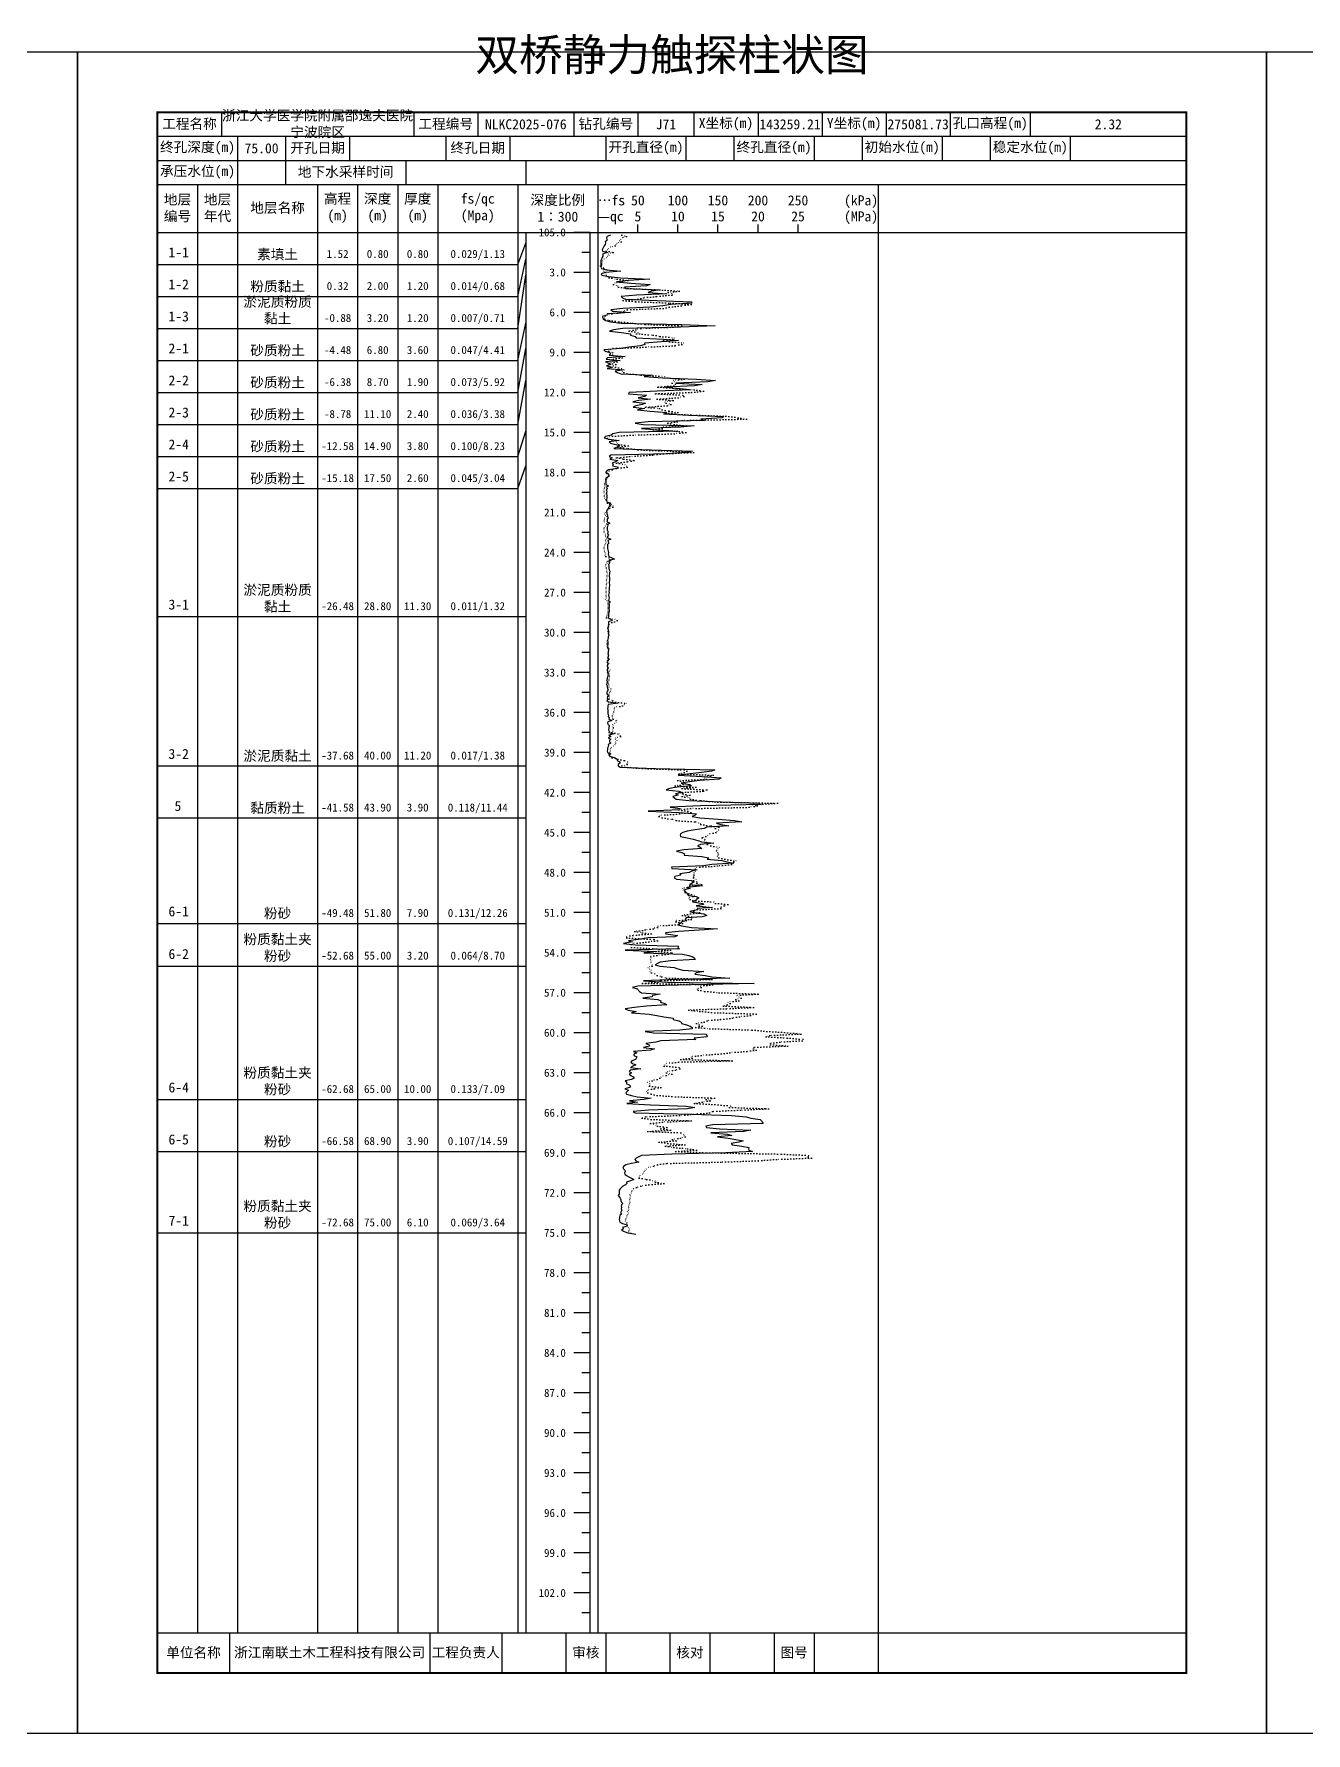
# Model space of a CAD drawing. Extents: x 297 to 65340, y 0 to 425.
# Drawn here: x 21076.2 to 21393.9, y 0 to 424.6 of the extents above; entities that cross this region are included whole.
import ezdxf
from ezdxf.enums import TextEntityAlignment as Align

# ---------------------------------------------------------------- set-up
doc = ezdxf.new("R2010")
doc.units = 0
doc.linetypes.add('DOT', pattern=[6.35, 0, -6.35])
doc.layers.add('FRAME', color=7, linetype='CONTINUOUS')
doc.layers.add('STRATUM', color=7, linetype='CONTINUOUS')
doc.styles.add('ST', font='')
doc.styles.get('ST').set_extended_font_data('SimSun')

msp = doc.modelspace()

# ---------------------------------------------------------------- linework, layer by layer
at = {"layer": 'FRAME', "color": 245, "linetype": 'Continuous'}
for points in [[(20790, 0), (21087, 0), (21087, 420), (20790, 420)], [(21087, 0), (21384, 0), (21384, 420), (21087, 420)], [(21384, 0), (21681, 0), (21681, 420), (21384, 420)]]:
    msp.add_lwpolyline(points, close=True, dxfattribs=at)
at = {"layer": 'FRAME', "linetype": 'Continuous', "const_width": 0.5}
msp.add_lwpolyline([(21107, 15), (21364, 15), (21364, 405), (21107, 405)], close=True, dxfattribs=at)
at = {"layer": 'FRAME', "color": 0, "linetype": 'Continuous'}
for points in [[(21123, 405), (21123, 399)], [(21171, 405), (21171, 399)], [(21187, 405), (21187, 399)], [(21211, 405), (21211, 399)], [(21227, 405), (21227, 399)], [(21241, 405), (21241, 399)], [(21257, 405), (21257, 399)], [(21273, 405), (21273, 399)], [(21289, 405), (21289, 399)], [(21305, 405), (21305, 399)], [(21325, 405), (21325, 399)], [(21364, 405), (21364, 399)], [(21107, 399), (21364, 399)], [(21127, 399), (21127, 393)], [(21139, 399), (21139, 393)], [(21155, 399), (21155, 393)], [(21179, 399), (21179, 393)], [(21195, 399), (21195, 393)], [(21219, 399), (21219, 393)], [(21239, 399), (21239, 393)], [(21251, 399), (21251, 393)], [(21271, 399), (21271, 393)], [(21283, 399), (21283, 393)], [(21303, 399), (21303, 393)], [(21315, 399), (21315, 393)], [(21335, 399), (21335, 393)], [(21364, 399), (21364, 393)], [(21107, 393), (21364, 393)], [(21127, 393), (21127, 387)], [(21139, 393), (21139, 387)], [(21169, 393), (21169, 387)], [(21199, 393), (21199, 387)], [(21107, 387), (21364, 387)], [(21117, 387), (21117, 25)], [(21127, 387), (21127, 25)], [(21147, 387), (21147, 25)], [(21157, 387), (21157, 25)], [(21167, 387), (21167, 25)], [(21177, 387), (21177, 25)], [(21197, 387), (21197, 25)], [(21217, 387), (21217, 25)], [(21287, 387), (21287, 25)], [(21107, 375), (21364, 375)], [(21199, 375), (21199, 25)], [(21215, 375), (21215, 25)], [(21227, 375), (21227, 377)], [(21237, 375), (21237, 377)], [(21247, 375), (21247, 377)], [(21257, 375), (21257, 377)], [(21267, 375), (21267, 377)], [(21107, 25), (21364, 25)], [(21125, 25), (21125, 15)], [(21175, 25), (21175, 15)], [(21193, 25), (21193, 15)], [(21209, 25), (21209, 15)], [(21219, 25), (21219, 15)], [(21235, 25), (21235, 15)], [(21245, 25), (21245, 15)], [(21261, 25), (21261, 15)], [(21271, 25), (21271, 15)], [(21287, 25), (21287, 15)]]:
    msp.add_lwpolyline(points, dxfattribs=at)
at = {"layer": 'STRATUM', "linetype": 'Continuous'}
for points in [[(21215, 375), (21211, 375)], [(21220.12, 374.33), (21219.32, 374), (21219.12, 373.67), (21219.24, 373.33), (21219.26, 373), (21218.86, 372.67), (21218.92, 372.33), (21218.84, 372), (21218.6, 371.67), (21218.44, 371.33), (21218.2, 371), (21218.1, 370.67), (21218.18, 370.33), (21219.44, 370), (21218.28, 369.67), (21218.2, 369.33), (21218.24, 369), (21218.02, 368.67), (21217.9, 368.33), (21217.7, 368), (21217.78, 367.67), (21217.74, 367.33), (21217.74, 367), (21217.88, 366.67), (21217.72, 366.33), (21217.9, 366), (21219.1, 365.67), (21222.74, 365.33), (21218.94, 365), (21217.82, 364.67), (21218.02, 364.33), (21219.66, 364), (21222.66, 363.67), (21229.98, 363.33), (21224.54, 363), (21221.68, 362.67), (21225.26, 362.33), (21230.1, 362), (21229.16, 361.67), (21223.64, 361.33), (21224.06, 361), (21232.68, 360.67), (21230.36, 360.33), (21229.6, 360), (21234.22, 359.67), (21226.64, 359.33), (21222.84, 359), (21223.18, 358.67), (21223.9, 358.33), (21231.82, 358), (21240.38, 357.67), (21240.5, 357.33), (21235.24, 357), (21233.2, 356.67), (21229.98, 356.33), (21223.2, 356), (21220.26, 355.67), (21220.7, 355.33), (21225.16, 355), (21219.3, 354.67), (21219.26, 354.33), (21218.06, 354), (21218.22, 353.67), (21218.34, 353.33), (21218.94, 353), (21220.26, 352.67), (21222.86, 352.33), (21237.94, 352), (21246.3, 351.67), (21237.62, 351.33), (21223.24, 351), (21220.92, 350.67), (21219.94, 350.33), (21222.94, 350), (21225.18, 349.67), (21225.14, 349.33), (21226.28, 349), (21226.58, 348.67), (21233.4, 348.33), (21237.1, 348), (21232.9, 347.67), (21228.62, 347.33), (21228.7, 347), (21227.62, 346.67), (21224.7, 346.33), (21222.74, 346), (21218.48, 345.67), (21218.8, 345.33), (21220.02, 345), (21220.14, 344.67), (21219.84, 344.33), (21223.84, 344), (21219.4, 343.67), (21219.08, 343.33), (21222.58, 343), (21218.94, 342.67), (21219.74, 342.33), (21220.16, 342), (21219.12, 341.67), (21220.7, 341.33), (21219.36, 341), (21223.6, 340.67), (21221.3, 340.33), (21221.82, 340), (21222.74, 339.67), (21230.66, 339.33), (21228.6, 339), (21233.2, 338.67), (21241.66, 338.33), (21246.38, 338), (21244.5, 337.67), (21236.48, 337.33), (21243.02, 337), (21241.16, 336.67), (21233.88, 336.33), (21237.56, 336), (21240.12, 335.67), (21231.8, 335.33), (21224.84, 335), (21224.62, 334.67), (21229.16, 334.33), (21228.7, 334), (21227.1, 333.67), (21230.16, 333.33), (21227.26, 333), (21225.74, 332.67), (21228.92, 332.33), (21228.06, 332), (21226.48, 331.67), (21225.84, 331.33), (21228.74, 331), (21226.9, 330.67), (21230.08, 330.33), (21234.2, 330), (21233.78, 329.67), (21239.74, 329.33), (21248.44, 329), (21248.04, 328.67), (21242.72, 328.33), (21243.64, 328), (21229.54, 327.67), (21226.32, 327.33), (21228.34, 327), (21241.08, 326.67), (21237.68, 326.33), (21227.94, 326), (21231.86, 325.67), (21236.94, 325.33), (21222.36, 325), (21220.7, 324.67), (21220.3, 324.33), (21218.88, 324), (21218.56, 323.67), (21219.7, 323.33), (21222.32, 323), (21219.86, 322.67), (21220.14, 322.33), (21221.52, 322), (21222.44, 321.67), (21221.86, 321.33), (21220.98, 321), (21230.3, 320.67), (21240.62, 320.33), (21239.14, 320), (21234.48, 319.67), (21220.24, 319.33), (21219.8, 319), (21220.6, 318.67), (21220.02, 318.33), (21221.98, 318), (21221.44, 317.67), (21220.6, 317.33), (21220.82, 317), (21220.62, 316.67), (21222.12, 316.33), (21221.78, 316), (21219.64, 315.67), (21219.12, 315.33), (21218.94, 315), (21219.64, 314.67), (21219.74, 314.33), (21219.72, 314), (21219.04, 313.67), (21218.92, 313.33), (21219.02, 313), (21219, 312.67), (21219, 312.33), (21219, 312), (21219.68, 311.67), (21219.14, 311.33), (21219.32, 311), (21219.1, 310.67), (21219.22, 310.33), (21219.18, 310), (21219.18, 309.67), (21219.26, 309.33), (21219.2, 309), (21219.22, 308.67), (21219.16, 308.33), (21219.18, 308), (21219.2, 307.67), (21220.2, 307.33), (21219.82, 307), (21220.2, 306.67), (21219.64, 306.33), (21219.56, 306), (21219.36, 305.67), (21219.18, 305.33), (21219.22, 305), (21219.28, 304.67), (21219.44, 304.33), (21219.38, 304), (21219.56, 303.67), (21219.3, 303.33), (21219.3, 303), (21219.34, 302.67), (21220.02, 302.33), (21219.4, 302), (21219.48, 301.67), (21219.36, 301.33), (21219.3, 301), (21219.34, 300.67), (21219.46, 300.33), (21219.46, 300), (21219.4, 299.67), (21219.66, 299.33), (21219.42, 299), (21219.44, 298.67), (21220.28, 298.33), (21219.46, 298), (21219.54, 297.67), (21219.78, 297.33), (21219.38, 297), (21219.4, 296.67), (21219.38, 296.33), (21219.44, 296), (21219.5, 295.67), (21219.6, 295.33), (21219.64, 295), (21219.56, 294.67), (21219.68, 294.33), (21219.76, 294), (21220.5, 293.67), (21221.12, 293.33), (21219.72, 293), (21219.76, 292.67), (21220.02, 292.33), (21219.64, 292), (21219.74, 291.67), (21219.72, 291.33), (21219.78, 291), (21219.82, 290.67), (21219.96, 290.33), (21219.92, 290), (21219.94, 289.67), (21219.86, 289.33), (21219.84, 289), (21219.88, 288.67), (21219.88, 288.33), (21219.92, 288), (21219.86, 287.67), (21219.8, 287.33), (21219.92, 287), (21219.88, 286.67), (21219.86, 286.33), (21219.82, 286), (21219.82, 285.67), (21219.76, 285.33), (21219.84, 285), (21219.76, 284.67), (21219.68, 284.33), (21219.76, 284), (21219.82, 283.67), (21219.76, 283.33), (21219.62, 283), (21220.16, 282.67), (21219.76, 282.33), (21219.86, 282), (21219.82, 281.67), (21219.82, 281.33), (21219.76, 281), (21219.82, 280.67), (21219.82, 280.33), (21219.76, 280), (21219.66, 279.67), (21219.68, 279.33), (21219.64, 279), (21219.56, 278.67), (21220.2, 278.33), (21220.58, 278), (21219.66, 277.67), (21219.64, 277.33), (21219.76, 277), (21219.66, 276.67), (21219.56, 276.33), (21219.5, 276), (21219.56, 275.67), (21219.66, 275.33), (21219.62, 275), (21219.54, 274.67), (21219.76, 274.33), (21219.56, 274), (21219.54, 273.67), (21219.5, 273.33), (21219.44, 273), (21219.46, 272.67), (21219.5, 272.33), (21219.46, 272), (21219.38, 271.67), (21219.48, 271.33), (21219.5, 271), (21219.64, 270.67), (21219.56, 270.33), (21219.56, 270), (21219.5, 269.67), (21219.64, 269.33), (21219.54, 269), (21219.38, 268.67), (21219.92, 268.33), (21219.4, 268), (21219.24, 267.67), (21219.46, 267.33), (21219.38, 267), (21219.34, 266.67), (21219.44, 266.33), (21219.5, 266), (21219.22, 265.67), (21219.48, 265.33), (21219.3, 265), (21219.56, 264.67), (21219.5, 264.33), (21219.52, 264), (21219.34, 263.67), (21219.3, 263.33), (21219.18, 263), (21219.38, 262.67), (21219.24, 262.33), (21219.18, 262), (21219.3, 261.67), (21219.3, 261.33), (21219.44, 261), (21219.54, 260.67), (21219.32, 260.33), (21219.26, 260), (21219.26, 259.67), (21219.66, 259.33), (21219.42, 259), (21219.36, 258.67), (21219.46, 258.33), (21219.2, 258), (21219.62, 257.67), (21222, 257.33), (21219.56, 257), (21219.5, 256.67), (21219.5, 256.33), (21219.44, 256), (21219.48, 255.67), (21219.5, 255.33), (21219.5, 255), (21219.46, 254.67), (21219.66, 254.33), (21219.6, 254), (21219.82, 253.67), (21219.74, 253.33), (21220.52, 253), (21219.48, 252.67), (21219.44, 252.33), (21219.54, 252), (21219.94, 251.67), (21219.72, 251.33), (21219.74, 251), (21219.62, 250.67), (21219.82, 250.33), (21219.72, 250), (21221.02, 249.67), (21219.76, 249.33), (21220.2, 249), (21219.6, 248.67), (21220.26, 248.33), (21219.92, 248), (21219.94, 247.67), (21220.2, 247.33), (21219.6, 247), (21219.62, 246.67), (21219.46, 246.33), (21219.42, 246), (21219.44, 245.67), (21219.32, 245.33), (21219.44, 245), (21220.2, 244.67), (21219.74, 244.33), (21220.2, 244), (21221.34, 243.67), (21221.86, 243.33), (21221.86, 243), (21222.46, 242.67), (21222.5, 242.33), (21222.04, 242), (21222.04, 241.67), (21222.6, 241.33), (21231.4, 241), (21246.2, 240.67), (21245.48, 240.33), (21242.92, 240), (21240.06, 239.67), (21237.08, 239.33), (21243.02, 239), (21247.78, 238.67), (21247.28, 238.33), (21242.36, 238), (21239.86, 237.67), (21237.84, 237.33), (21240, 237), (21240.4, 236.67), (21236.84, 236.33), (21234.86, 236), (21234.06, 235.67), (21237.22, 235.33), (21238.12, 235), (21236.4, 234.67), (21237.02, 234.33), (21235.72, 234), (21236.14, 233.67), (21236.54, 233.33), (21239.72, 233), (21247.84, 232.67), (21257.22, 232.33), (21257.82, 232), (21242.64, 231.67), (21235.06, 231.33), (21237.56, 231), (21237.42, 230.67), (21229.58, 230.33), (21237.3, 230), (21241.62, 229.67), (21241.32, 229.33), (21240.56, 229), (21242.5, 228.67), (21247.06, 228.33), (21251.12, 228), (21252.94, 227.67), (21246.62, 227.33), (21247.72, 227), (21249.74, 226.67), (21244.18, 226.33), (21243.58, 226), (21241.34, 225.67), (21239.34, 225.33), (21238.22, 225), (21237.64, 224.67), (21237.58, 224.33), (21237.64, 224), (21239.32, 223.67), (21240.84, 223.33), (21241.98, 223), (21242.88, 222.67), (21245.98, 222.33), (21242.66, 222), (21241.9, 221.67), (21242.52, 221.33), (21242.96, 221), (21238.46, 220.67), (21236.66, 220.33), (21237.96, 220), (21238.68, 219.67), (21238.54, 219.33), (21243, 219), (21244.72, 218.67), (21244.28, 218.33), (21247.98, 218), (21249.24, 217.67), (21250.92, 217.33), (21245.5, 217), (21243.36, 216.67), (21235.42, 216.33), (21235.5, 216), (21241.78, 215.67), (21240.5, 215.33), (21239.78, 215), (21237.44, 214.67), (21237.7, 214.33), (21236.26, 214), (21236.06, 213.67), (21236.66, 213.33), (21240.32, 213), (21241.08, 212.67), (21240.4, 212.33), (21239.86, 212), (21243.12, 211.67), (21239.32, 211.33), (21240.02, 211), (21238.64, 210.67), (21238.7, 210.33), (21239.1, 210), (21239.28, 209.67), (21239.62, 209.33), (21241.56, 209), (21242.18, 208.67), (21241.66, 208.33), (21241.38, 208), (21240.62, 207.67), (21243.3, 207.33), (21243.4, 207), (21241.56, 206.67), (21245.62, 206.33), (21241.84, 206), (21241.94, 205.67), (21239.94, 205.33), (21240.8, 205), (21243.5, 204.67), (21244.18, 204.33), (21243.04, 204), (21239.04, 203.67), (21238.82, 203.33), (21239.22, 203), (21237.96, 202.67), (21237.56, 202.33), (21237.08, 202), (21237.88, 201.67), (21240.38, 201.33), (21246.9, 201), (21243.64, 200.67), (21237.16, 200.33), (21233.9, 200), (21233.96, 199.67), (21236.9, 199.33), (21236.24, 199), (21229.54, 198.67), (21227.14, 198.33), (21224.64, 198), (21225.54, 197.67), (21223.42, 197.33), (21226.36, 197), (21237.16, 196.67), (21236.94, 196.33), (21237.36, 196), (21223.82, 195.67), (21231.78, 195.33), (21228.52, 195), (21238.1, 194.67), (21239.68, 194.33), (21240.7, 194), (21241.16, 193.67), (21241.3, 193.33), (21235.22, 193), (21232.58, 192.67), (21231.92, 192.33), (21231.34, 192), (21232.44, 191.67), (21236.02, 191.33), (21236.94, 191), (21238.22, 190.67), (21243.5, 190.33), (21241.54, 190), (21241.26, 189.67), (21243.76, 189.33), (21245.5, 189), (21250, 188.67), (21236.48, 188.33), (21228.36, 188), (21234.42, 187.67), (21256.02, 187.33), (21240.42, 187), (21226.98, 186.67), (21225.62, 186.33), (21226.92, 186), (21227.1, 185.67), (21227.38, 185.33), (21227.94, 185), (21232.56, 184.67), (21230.62, 184.33), (21230.54, 184), (21228.22, 183.67), (21231.96, 183.33), (21232.76, 183), (21232.66, 182.67), (21233.74, 182.33), (21234.2, 182), (21229.14, 181.67), (21226.1, 181.33), (21223.78, 181), (21224.56, 180.67), (21226.6, 180.33), (21225.36, 180), (21229.82, 179.67), (21231.72, 179.33), (21233.46, 179), (21235.82, 178.67), (21235.78, 178.33), (21237.24, 178), (21237.8, 177.67), (21237.86, 177.33), (21239.14, 177), (21240.06, 176.67), (21240.54, 176.33), (21240.58, 176), (21237.48, 175.67), (21228.8, 175.33), (21230.9, 175), (21243.98, 174.67), (21244.2, 174.33), (21244.34, 174), (21241.04, 173.67), (21241.48, 173.33), (21232.74, 173), (21231.44, 172.67), (21228.94, 172.33), (21229.8, 172), (21229.88, 171.67), (21228.42, 171.33), (21231.12, 171), (21230.12, 170.67), (21225.9, 170.33), (21226.76, 170), (21226.02, 169.67), (21225.96, 169.33), (21226.74, 169), (21226.54, 168.67), (21226.4, 168.33), (21225.5, 168), (21225.2, 167.67), (21225.66, 167.33), (21226.48, 167), (21225.72, 166.67), (21225.18, 166.33), (21227.74, 166), (21225.04, 165.67), (21224.84, 165.33), (21225.38, 165), (21224.8, 164.67), (21225.2, 164.33), (21225.82, 164), (21226.08, 163.67), (21225.38, 163.33), (21223.78, 163), (21224.26, 162.67), (21224.04, 162.33), (21224.8, 162), (21225.16, 161.67), (21224.86, 161.33), (21223.72, 161), (21224.68, 160.67), (21224.32, 160.33), (21223.96, 160), (21224.16, 159.67), (21225.4, 159.33), (21226.78, 159), (21230.34, 158.67), (21228.46, 158.33), (21224.94, 158), (21226.94, 157.67), (21224.24, 157.33), (21230.16, 157), (21239.1, 156.67), (21241.26, 156.33), (21239.38, 156), (21229.66, 155.67), (21225.84, 155.33), (21226.28, 155), (21240.44, 154.67), (21250.4, 154.33), (21254.08, 154), (21255.18, 153.67), (21257.5, 153.33), (21257.86, 153), (21258, 152.67), (21258.32, 152.33), (21245.64, 152), (21244, 151.67), (21244.16, 151.33), (21247.42, 151), (21255.24, 150.67), (21253.48, 150.33), (21245.22, 150), (21249.28, 149.67), (21250.48, 149.33), (21246.92, 149), (21249.58, 148.67), (21251.44, 148.33), (21253.3, 148), (21252.22, 147.67), (21250.26, 147.33), (21250.58, 147), (21252.96, 146.67), (21254.72, 146.33), (21254.6, 146), (21254.68, 145.67), (21255.6, 145.33), (21249, 145), (21235.44, 144.67), (21227.88, 144.33), (21227.2, 144), (21226.6, 143.67), (21226.24, 143.33), (21226.52, 143), (21227.2, 142.67), (21225.38, 142.33), (21223.98, 142), (21223.46, 141.67), (21223.24, 141.33), (21223.38, 141), (21223.72, 140.67), (21223.78, 140.33), (21223.64, 140), (21223.72, 139.67), (21224.18, 139.33), (21224.74, 139), (21225.42, 138.67), (21226.02, 138.33), (21225.12, 138), (21224.14, 137.67), (21224.2, 137.33), (21223.92, 137), (21223.26, 136.67), (21222.88, 136.33), (21222.54, 136), (21222.3, 135.67), (21222.34, 135.33), (21222.32, 135), (21222.32, 134.67), (21222.08, 134.33), (21222.34, 134), (21222.54, 133.67), (21222.72, 133.33), (21222.72, 133), (21222.94, 132.67), (21223.24, 132.33), (21222.88, 132), (21222.78, 131.67), (21222.88, 131.33), (21222.86, 131), (21223, 130.67), (21222.86, 130.33), (21222.68, 130), (21222.88, 129.67), (21222.48, 129.33), (21222.44, 129), (21222.4, 128.67), (21222.32, 128.33), (21222.38, 128), (21222.46, 127.67), (21223.12, 127.33), (21224.28, 127), (21224.36, 126.67), (21223.12, 126.33), (21223.42, 126), (21222.92, 125.67), (21223.6, 125.33), (21224.46, 125), (21226.5, 124.67)], [(21197, 367), (21199, 372.33)], [(21215, 370), (21213, 370)], [(21107, 367), (21117, 367)], [(21117, 367), (21127, 367)], [(21127, 367), (21147, 367)], [(21147, 367), (21157, 367)], [(21157, 367), (21167, 367)], [(21167, 367), (21177, 367)], [(21177, 367), (21197, 367)], [(21197, 359), (21199, 368.33)], [(21197, 351), (21199, 364.33)], [(21215, 365), (21211, 365)], [(21107, 359), (21117, 359)], [(21117, 359), (21127, 359)], [(21127, 359), (21147, 359)], [(21147, 359), (21157, 359)], [(21157, 359), (21167, 359)], [(21167, 359), (21177, 359)], [(21177, 359), (21197, 359)], [(21215, 360), (21213, 360)], [(21215, 355), (21211, 355)], [(21107, 351), (21117, 351)], [(21117, 351), (21127, 351)], [(21127, 351), (21147, 351)], [(21147, 351), (21157, 351)], [(21157, 351), (21167, 351)], [(21167, 351), (21177, 351)], [(21177, 351), (21197, 351)], [(21197, 343), (21199, 352.33)], [(21215, 350), (21213, 350)], [(21197, 335), (21199, 346)], [(21215, 345), (21211, 345)], [(21107, 343), (21117, 343)], [(21117, 343), (21127, 343)], [(21127, 343), (21147, 343)], [(21147, 343), (21157, 343)], [(21157, 343), (21167, 343)], [(21167, 343), (21177, 343)], [(21177, 343), (21197, 343)], [(21215, 340), (21213, 340)], [(21197, 327), (21199, 338)], [(21107, 335), (21117, 335)], [(21117, 335), (21127, 335)], [(21127, 335), (21147, 335)], [(21147, 335), (21157, 335)], [(21157, 335), (21167, 335)], [(21167, 335), (21177, 335)], [(21177, 335), (21197, 335)], [(21215, 335), (21211, 335)], [(21107, 327), (21117, 327)], [(21117, 327), (21127, 327)], [(21127, 327), (21147, 327)], [(21147, 327), (21157, 327)], [(21157, 327), (21167, 327)], [(21167, 327), (21177, 327)], [(21177, 327), (21197, 327)], [(21215, 330), (21213, 330)], [(21197, 319), (21199, 325.33)], [(21215, 325), (21211, 325)], [(21107, 319), (21117, 319)], [(21117, 319), (21127, 319)], [(21127, 319), (21147, 319)], [(21147, 319), (21157, 319)], [(21157, 319), (21167, 319)], [(21167, 319), (21177, 319)], [(21177, 319), (21197, 319)], [(21215, 320), (21213, 320)], [(21197, 311), (21199, 316.67)], [(21215, 315), (21211, 315)], [(21107, 311), (21117, 311)], [(21117, 311), (21127, 311)], [(21127, 311), (21147, 311)], [(21147, 311), (21157, 311)], [(21157, 311), (21167, 311)], [(21167, 311), (21177, 311)], [(21177, 311), (21197, 311)], [(21215, 310), (21213, 310)], [(21215, 305), (21211, 305)], [(21215, 300), (21213, 300)], [(21215, 295), (21211, 295)], [(21215, 290), (21213, 290)], [(21215, 285), (21211, 285)], [(21107, 279), (21117, 279)], [(21117, 279), (21127, 279)], [(21127, 279), (21147, 279)], [(21147, 279), (21157, 279)], [(21157, 279), (21167, 279)], [(21167, 279), (21177, 279)], [(21177, 279), (21197, 279)], [(21197, 279), (21199, 279)], [(21215, 280), (21213, 280)], [(21215, 275), (21211, 275)], [(21215, 270), (21213, 270)], [(21215, 265), (21211, 265)], [(21215, 260), (21213, 260)], [(21215, 255), (21211, 255)], [(21215, 250), (21213, 250)], [(21215, 245), (21211, 245)], [(21107, 241.67), (21117, 241.67)], [(21117, 241.67), (21127, 241.67)], [(21127, 241.67), (21147, 241.67)], [(21147, 241.67), (21157, 241.67)], [(21157, 241.67), (21167, 241.67)], [(21167, 241.67), (21177, 241.67)], [(21177, 241.67), (21197, 241.67)], [(21197, 241.67), (21199, 241.67)], [(21215, 240), (21213, 240)], [(21215, 235), (21211, 235)], [(21215, 230), (21213, 230)], [(21107, 228.67), (21117, 228.67)], [(21117, 228.67), (21127, 228.67)], [(21127, 228.67), (21147, 228.67)], [(21147, 228.67), (21157, 228.67)], [(21157, 228.67), (21167, 228.67)], [(21167, 228.67), (21177, 228.67)], [(21177, 228.67), (21197, 228.67)], [(21197, 228.67), (21199, 228.67)], [(21215, 225), (21211, 225)], [(21215, 220), (21213, 220)], [(21215, 215), (21211, 215)], [(21215, 210), (21213, 210)], [(21215, 205), (21211, 205)], [(21107, 202.33), (21117, 202.33)], [(21117, 202.33), (21127, 202.33)], [(21127, 202.33), (21147, 202.33)], [(21147, 202.33), (21157, 202.33)], [(21157, 202.33), (21167, 202.33)], [(21167, 202.33), (21177, 202.33)], [(21177, 202.33), (21197, 202.33)], [(21197, 202.33), (21199, 202.33)], [(21215, 200), (21213, 200)], [(21107, 191.67), (21117, 191.67)], [(21117, 191.67), (21127, 191.67)], [(21127, 191.67), (21147, 191.67)], [(21147, 191.67), (21157, 191.67)], [(21157, 191.67), (21167, 191.67)], [(21167, 191.67), (21177, 191.67)], [(21177, 191.67), (21197, 191.67)], [(21197, 191.67), (21199, 191.67)], [(21215, 195), (21211, 195)], [(21215, 190), (21213, 190)], [(21215, 185), (21211, 185)], [(21215, 180), (21213, 180)], [(21215, 175), (21211, 175)], [(21215, 170), (21213, 170)], [(21215, 165), (21211, 165)], [(21107, 158.33), (21117, 158.33)], [(21117, 158.33), (21127, 158.33)], [(21127, 158.33), (21147, 158.33)], [(21147, 158.33), (21157, 158.33)], [(21157, 158.33), (21167, 158.33)], [(21167, 158.33), (21177, 158.33)], [(21177, 158.33), (21197, 158.33)], [(21197, 158.33), (21199, 158.33)], [(21215, 160), (21213, 160)], [(21215, 155), (21211, 155)], [(21215, 150), (21213, 150)], [(21107, 145.33), (21117, 145.33)], [(21117, 145.33), (21127, 145.33)], [(21127, 145.33), (21147, 145.33)], [(21147, 145.33), (21157, 145.33)], [(21157, 145.33), (21167, 145.33)], [(21167, 145.33), (21177, 145.33)], [(21177, 145.33), (21197, 145.33)], [(21197, 145.33), (21199, 145.33)], [(21215, 145), (21211, 145)], [(21215, 140), (21213, 140)], [(21215, 135), (21211, 135)], [(21215, 130), (21213, 130)], [(21107, 125), (21117, 125)], [(21117, 125), (21127, 125)], [(21127, 125), (21147, 125)], [(21147, 125), (21157, 125)], [(21157, 125), (21167, 125)], [(21167, 125), (21177, 125)], [(21177, 125), (21197, 125)], [(21197, 125), (21199, 125)], [(21215, 125), (21211, 125)], [(21215, 120), (21213, 120)], [(21215, 115), (21211, 115)], [(21215, 110), (21213, 110)], [(21215, 105), (21211, 105)], [(21215, 100), (21213, 100)], [(21215, 95), (21211, 95)], [(21215, 90), (21213, 90)], [(21215, 85), (21211, 85)], [(21215, 80), (21213, 80)], [(21215, 75), (21211, 75)], [(21215, 70), (21213, 70)], [(21215, 65), (21211, 65)], [(21215, 60), (21213, 60)], [(21215, 55), (21211, 55)], [(21215, 50), (21213, 50)], [(21215, 45), (21211, 45)], [(21215, 40), (21213, 40)], [(21215, 35), (21211, 35)], [(21215, 30), (21213, 30)]]:
    msp.add_lwpolyline(points, dxfattribs=at)
at = {"layer": 'STRATUM', "linetype": 'DOT', "ltscale": 0.1}
msp.add_lwpolyline([(21222.98, 374.33), (21224.18, 374), (21223.2, 373.67), (21222.68, 373.33), (21222.4, 373), (21222.82, 372.67), (21221.82, 372.33), (21221.58, 372), (21221.34, 371.67), (21220.26, 371.33), (21219.64, 371), (21219.38, 370.67), (21219.06, 370.33), (21220.86, 370), (21219.6, 369.67), (21219.84, 369.33), (21219.48, 369), (21219.14, 368.67), (21218.6, 368.33), (21218.12, 368), (21218, 367.67), (21217.88, 367.33), (21218.1, 367), (21217.68, 366.67), (21218.36, 366.33), (21218.48, 366), (21219.24, 365.67), (21218.5, 365.33), (21218.46, 365), (21218.98, 364.67), (21219.08, 364.33), (21219.24, 364), (21219.8, 363.67), (21221.84, 363.33), (21224.5, 363), (21223.18, 362.67), (21221.32, 362.33), (21220.88, 362), (21221.92, 361.67), (21222.14, 361.33), (21224.48, 361), (21231.64, 360.67), (21237.32, 360.33), (21234.58, 360), (21235.64, 359.67), (21235.48, 359.33), (21231.6, 359), (21228.42, 358.67), (21226.98, 358.33), (21223.34, 358), (21226.52, 357.67), (21235.1, 357.33), (21240.28, 357), (21237.8, 356.67), (21234.78, 356.33), (21233.32, 356), (21224.36, 355.67), (21223.46, 355.33), (21223.26, 355), (21220.5, 354.67), (21219.38, 354.33), (21218.86, 354), (21218.6, 353.67), (21218.74, 353.33), (21219.88, 353), (21222.2, 352.67), (21225.62, 352.33), (21228.88, 352), (21237.86, 351.67), (21235.76, 351.33), (21227.7, 351), (21226.52, 350.67), (21224.78, 350.33), (21227.04, 350), (21226.64, 349.67), (21230.8, 349.33), (21232.52, 349), (21236.1, 348.67), (21235.74, 348.33), (21233.4, 348), (21234.92, 347.67), (21238.48, 347.33), (21237.94, 347), (21236.26, 346.67), (21229, 346.33), (21220.76, 346), (21220.28, 345.67), (21219.78, 345.33), (21220.7, 345), (21220.72, 344.67), (21220.62, 344.33), (21221.74, 344), (21223.06, 343.67), (21220.86, 343.33), (21220.82, 343), (21221.8, 342.67), (21219.9, 342.33), (21221.52, 342), (21220.8, 341.67), (21221.4, 341.33), (21222.94, 341), (21223, 340.67), (21223.08, 340.33), (21223.46, 340), (21224.36, 339.67), (21227.84, 339.33), (21233.62, 339), (21233.66, 338.67), (21238.58, 338.33), (21235.8, 338), (21236.12, 337.67), (21235.52, 337.33), (21236.48, 337), (21235.94, 336.67), (21232.02, 336.33), (21236.78, 336), (21241.02, 335.67), (21243.38, 335.33), (21240.42, 335), (21231.42, 334.67), (21238.28, 334.33), (21238.48, 334), (21237.06, 333.67), (21231.78, 333.33), (21235.82, 333), (21233.76, 332.67), (21234.06, 332.33), (21235.24, 332), (21234.3, 331.67), (21228.88, 331.33), (21232.42, 331), (21233.1, 330.67), (21234.84, 330.33), (21236.96, 330), (21233.6, 329.67), (21241.66, 329.33), (21249.74, 329), (21252.02, 328.67), (21254.14, 328.33), (21238.06, 328), (21236.84, 327.67), (21234.46, 327.33), (21236.02, 327), (21239.32, 326.67), (21233.1, 326.33), (21233.04, 326), (21230.88, 325.67), (21236.6, 325.33), (21238.94, 325), (21236.02, 324.67), (21225.8, 324.33), (21219.88, 324), (21219.38, 323.67), (21219.74, 323.33), (21221.26, 323), (21221.68, 322.67), (21221.84, 322.33), (21222.2, 322), (21224.56, 321.67), (21221.96, 321.33), (21224.58, 321), (21227.06, 320.67), (21234.38, 320.33), (21240.86, 320), (21233.3, 319.67), (21230.68, 319.33), (21224.94, 319), (21221.66, 318.67), (21223.52, 318.33), (21226, 318), (21224.3, 317.67), (21221.66, 317.33), (21223.72, 317), (21224.18, 316.67), (21224.32, 316.33), (21221.56, 316), (21220.56, 315.67), (21219.84, 315.33), (21219.26, 315), (21219.2, 314.67), (21219.64, 314.33), (21219.54, 314), (21219.36, 313.67), (21219.2, 313.33), (21218.98, 313), (21218.86, 312.67), (21218.62, 312.33), (21218.6, 312), (21218.76, 311.67), (21218.74, 311.33), (21218.58, 311), (21218.52, 310.67), (21218.46, 310.33), (21218.52, 310), (21218.78, 309.67), (21218.6, 309.33), (21218.54, 309), (21218.66, 308.67), (21218.84, 308.33), (21219.02, 308), (21219.3, 307.67), (21219.4, 307.33), (21220.3, 307), (21220.7, 306.67), (21220.72, 306.33), (21219.9, 306), (21219.44, 305.67), (21219.36, 305.33), (21218.86, 305), (21218.62, 304.67), (21218.94, 304.33), (21219.14, 304), (21218.7, 303.67), (21218.62, 303.33), (21218.52, 303), (21218.58, 302.67), (21219.14, 302.33), (21219.14, 302), (21218.92, 301.67), (21218.56, 301.33), (21218.5, 301), (21218.5, 300.67), (21218.48, 300.33), (21218.48, 300), (21218.84, 299.67), (21218.86, 299.33), (21218.94, 299), (21219.12, 298.67), (21219.02, 298.33), (21218.84, 298), (21219.06, 297.67), (21218.96, 297.33), (21218.84, 297), (21218.58, 296.67), (21218.46, 296.33), (21218.48, 296), (21218.58, 295.67), (21218.6, 295.33), (21218.74, 295), (21218.92, 294.67), (21218.78, 294.33), (21219.02, 294), (21219.7, 293.67), (21219.92, 293.33), (21220.18, 293), (21219.14, 292.67), (21219.32, 292.33), (21218.92, 292), (21218.86, 291.67), (21219.04, 291.33), (21219.08, 291), (21219.14, 290.67), (21219.14, 290.33), (21219.24, 290), (21219.3, 289.67), (21219.26, 289.33), (21219.28, 289), (21219.2, 288.67), (21219.22, 288.33), (21219.08, 288), (21219.14, 287.67), (21219.16, 287.33), (21219.06, 287), (21219.06, 286.67), (21219, 286.33), (21218.98, 286), (21219, 285.67), (21219, 285.33), (21219, 285), (21219.1, 284.67), (21219.02, 284.33), (21219, 284), (21219.12, 283.67), (21218.82, 283.33), (21219.2, 283), (21219.4, 282.67), (21219.48, 282.33), (21219.54, 282), (21219.5, 281.67), (21219.54, 281.33), (21219.46, 281), (21219.46, 280.67), (21219.46, 280.33), (21219.5, 280), (21219.38, 279.67), (21219.3, 279.33), (21219.2, 279), (21219.18, 278.67), (21221.22, 278.33), (21221.84, 278), (21221.18, 277.67), (21219.72, 277.33), (21219.62, 277), (21219.52, 276.67), (21219.38, 276.33), (21219.4, 276), (21219.48, 275.67), (21219.44, 275.33), (21219.56, 275), (21219.72, 274.67), (21219.72, 274.33), (21219.72, 274), (21219.6, 273.67), (21219.54, 273.33), (21219.32, 273), (21219.28, 272.67), (21219.26, 272.33), (21219.26, 272), (21219.28, 271.67), (21219.3, 271.33), (21219.72, 271), (21219.76, 270.67), (21219.64, 270.33), (21219.52, 270), (21219.6, 269.67), (21219.6, 269.33), (21219.56, 269), (21219.6, 268.67), (21219.74, 268.33), (21219.58, 268), (21219.52, 267.67), (21219.78, 267.33), (21219.64, 267), (21219.38, 266.67), (21219.62, 266.33), (21219.56, 266), (21220.02, 265.67), (21219.92, 265.33), (21219.66, 265), (21219.8, 264.67), (21219.8, 264.33), (21219.96, 264), (21219.86, 263.67), (21219.72, 263.33), (21219.74, 263), (21219.6, 262.67), (21219.6, 262.33), (21219.64, 262), (21219.66, 261.67), (21219.72, 261.33), (21220.3, 261), (21220.16, 260.67), (21220.1, 260.33), (21219.92, 260), (21219.86, 259.67), (21219.7, 259.33), (21219.7, 259), (21219.84, 258.67), (21219.78, 258.33), (21220.78, 258), (21220.68, 257.67), (21224.1, 257.33), (21223.62, 257), (21223.18, 256.67), (21221.22, 256.33), (21221.06, 256), (21221.1, 255.67), (21220.94, 255.33), (21220.9, 255), (21220.78, 254.67), (21220.6, 254.33), (21220.54, 254), (21220.68, 253.67), (21220.8, 253.33), (21221.7, 253), (21221.54, 252.67), (21221.22, 252.33), (21220.64, 252), (21220.78, 251.67), (21220.84, 251.33), (21220.84, 251), (21220.66, 250.67), (21220.68, 250.33), (21220.5, 250), (21222.24, 249.67), (21222.56, 249.33), (21222.68, 249), (21221.46, 248.67), (21221.3, 248.33), (21221.82, 248), (21221.36, 247.67), (21221.4, 247.33), (21221.28, 247), (21220.9, 246.67), (21220.32, 246.33), (21220.18, 246), (21220.12, 245.67), (21220.06, 245.33), (21219.94, 245), (21219.64, 244.67), (21219.86, 244.33), (21220, 244), (21220.6, 243.67), (21221.98, 243.33), (21223.68, 243), (21224.42, 242.67), (21224.24, 242.33), (21224.34, 242), (21222.98, 241.67), (21223.72, 241.33), (21228.86, 241), (21238.58, 240.67), (21239.26, 240.33), (21238.56, 240), (21237.3, 239.67), (21245.84, 239.33), (21243.68, 239), (21243.64, 238.67), (21244.16, 238.33), (21236.94, 238), (21239.04, 237.67), (21238.88, 237.33), (21238.32, 237), (21236.3, 236.67), (21241.48, 236.33), (21238.06, 236), (21244.22, 235.67), (21243.26, 235.33), (21237.28, 235), (21238.28, 234.67), (21240, 234.33), (21238.02, 234), (21239.88, 233.67), (21240.1, 233.33), (21242.72, 233), (21246.26, 232.67), (21261.88, 232.33), (21255.62, 232), (21256.78, 231.67), (21254.76, 231.33), (21240.14, 231), (21237.24, 230.67), (21239.48, 230.33), (21240.22, 230), (21237.36, 229.67), (21232.52, 229.33), (21232.3, 229), (21233.04, 228.67), (21235.68, 228.33), (21236.6, 228), (21241.36, 227.67), (21242.52, 227.33), (21242.7, 227), (21245.32, 226.67), (21247.24, 226.33), (21246.42, 226), (21247.2, 225.67), (21246.82, 225.33), (21246.5, 225), (21245, 224.67), (21244.46, 224.33), (21243.96, 224), (21243.02, 223.67), (21243.68, 223.33), (21243.66, 223), (21243.98, 222.67), (21244.3, 222.33), (21244.4, 222), (21245.22, 221.67), (21247.36, 221.33), (21247.04, 221), (21246.64, 220.67), (21246.52, 220.33), (21246.88, 220), (21247.02, 219.67), (21247, 219.33), (21246.76, 219), (21247.22, 218.67), (21248.72, 218.33), (21251.52, 218), (21251, 217.67), (21250.34, 217.33), (21250.36, 217), (21246.88, 216.67), (21241.68, 216.33), (21241.32, 216), (21241.32, 215.67), (21241.34, 215.33), (21240.94, 215), (21240.92, 214.67), (21240.96, 214.33), (21240.88, 214), (21240.9, 213.67), (21241.56, 213.33), (21240.92, 213), (21241.68, 212.67), (21241.76, 212.33), (21242.88, 212), (21240, 211.67), (21239.32, 211.33), (21238.06, 211), (21238.3, 210.67), (21238.64, 210.33), (21238.78, 210), (21239.7, 209.67), (21241.24, 209.33), (21240.68, 209), (21239.76, 208.67), (21240.08, 208.33), (21240.76, 208), (21245.96, 207.67), (21246.42, 207.33), (21249.5, 207), (21248.52, 206.67), (21247.7, 206.33), (21247.68, 206), (21241.22, 205.67), (21240.98, 205.33), (21242.36, 205), (21240.14, 204.67), (21238.18, 204.33), (21240.4, 204), (21240.4, 203.67), (21240.34, 203.33), (21236.44, 203), (21236.54, 202.67), (21238.14, 202.33), (21237.04, 202), (21232.02, 201.67), (21231.9, 201.33), (21230.8, 201), (21228.84, 200.67), (21226.2, 200.33), (21228.18, 200), (21230.28, 199.67), (21225.7, 199.33), (21224.18, 199), (21224.2, 198.67), (21231.06, 198.33), (21231.9, 198), (21229.74, 197.67), (21225.84, 197.33), (21225.28, 197), (21225.12, 196.67), (21225.44, 196.33), (21230.88, 196), (21235.16, 195.67), (21231.46, 195.33), (21235.48, 195), (21234.54, 194.67), (21231.72, 194.33), (21230.14, 194), (21230.32, 193.67), (21230.08, 193.33), (21230.24, 193), (21230.22, 192.67), (21230.2, 192.33), (21230.52, 192), (21230.6, 191.67), (21229.46, 191.33), (21229.84, 191), (21230.28, 190.67), (21229.96, 190.33), (21230.4, 190), (21231.44, 189.67), (21231.8, 189.33), (21232.98, 189), (21234.14, 188.67), (21245.5, 188.33), (21232.66, 188), (21231.94, 187.67), (21228.16, 187.33), (21245.64, 187), (21242.64, 186.67), (21242.82, 186.33), (21241.78, 186), (21242.02, 185.67), (21243.74, 185.33), (21247.26, 185), (21257, 184.67), (21251.68, 184.33), (21252.18, 184), (21252.78, 183.67), (21251.46, 183.33), (21252.24, 183), (21249.44, 182.67), (21250.04, 182.33), (21249.32, 182), (21248.34, 181.67), (21255.9, 181.33), (21249.08, 181), (21239.7, 180.67), (21242.44, 180.33), (21246.2, 180), (21256.52, 179.67), (21255.1, 179.33), (21252.34, 179), (21250.66, 178.67), (21247.66, 178.33), (21244.3, 178), (21243.58, 177.67), (21241.64, 177.33), (21242.3, 177), (21243.02, 176.67), (21241.46, 176.33), (21244.94, 176), (21255.56, 175.67), (21259.22, 175.33), (21264.4, 175), (21267.72, 174.67), (21259.98, 174.33), (21259, 174), (21264.34, 173.67), (21268.42, 173.33), (21268, 173), (21262.44, 172.67), (21260.04, 172.33), (21260.16, 172), (21264.34, 171.67), (21255.84, 171.33), (21255.9, 171), (21256.56, 170.67), (21254.22, 170.33), (21250, 170), (21247.04, 169.67), (21242.82, 169.33), (21240.28, 169), (21240.54, 168.67), (21237.7, 168.33), (21250.52, 168), (21237.14, 167.67), (21234.24, 167.33), (21233.76, 167), (21233.52, 166.67), (21237.28, 166.33), (21237.46, 166), (21236.36, 165.67), (21234.5, 165.33), (21234.18, 165), (21235.48, 164.67), (21234.06, 164.33), (21232.8, 164), (21232.48, 163.67), (21231.82, 163.33), (21230.58, 163), (21229.42, 162.67), (21229.92, 162.33), (21229.88, 162), (21229.9, 161.67), (21232.76, 161.33), (21231.08, 161), (21229.46, 160.67), (21229.12, 160.33), (21229.44, 160), (21230.32, 159.67), (21231.82, 159.33), (21236.38, 159), (21246.1, 158.67), (21244.06, 158.33), (21245.04, 158), (21243.02, 157.67), (21241.1, 157.33), (21247.08, 157), (21250.28, 156.67), (21249.9, 156.33), (21259.66, 156), (21252.6, 155.67), (21245.64, 155.33), (21244.92, 155), (21241.64, 154.67), (21237.38, 154.33), (21228.9, 154), (21228.04, 153.67), (21230.3, 153.33), (21240.32, 153), (21233.12, 152.67), (21230.12, 152.33), (21231.46, 152), (21231.86, 151.67), (21234.24, 151.33), (21232.74, 151), (21235.12, 150.67), (21229.46, 150.33), (21237.72, 150), (21238.4, 149.67), (21238.46, 149.33), (21238.82, 149), (21237.66, 148.67), (21235.68, 148.33), (21236.54, 148), (21232.28, 147.67), (21234.5, 147.33), (21238.7, 147), (21233.92, 146.67), (21235.98, 146.33), (21239.38, 146), (21241.6, 145.67), (21236.5, 145.33), (21244.22, 145), (21262.9, 144.67), (21269.6, 144.33), (21269.52, 144), (21270.32, 143.67), (21261.58, 143.33), (21257, 143), (21247.7, 142.67), (21234.12, 142.33), (21231.86, 142), (21230.88, 141.67), (21229.68, 141.33), (21229.14, 141), (21228.78, 140.67), (21228.6, 140.33), (21228.48, 140), (21228.12, 139.67), (21227.5, 139.33), (21227.32, 139), (21227.32, 138.67), (21229.22, 138.33), (21231.24, 138), (21231.36, 137.67), (21233.5, 137.33), (21229.72, 137), (21227.72, 136.67), (21226.62, 136.33), (21225.86, 136), (21225.54, 135.67), (21225.42, 135.33), (21225.4, 135), (21225.02, 134.67), (21225.06, 134.33), (21225.06, 134), (21225.04, 133.67), (21224.88, 133.33), (21224.88, 133), (21224.96, 132.67), (21225, 132.33), (21224.76, 132), (21224.7, 131.67), (21224.64, 131.33), (21224.64, 131), (21224.66, 130.67), (21224.36, 130.33), (21224.62, 130), (21224.42, 129.67), (21224.28, 129.33), (21224.16, 129), (21224.02, 128.67), (21223.92, 128.33), (21223.82, 128), (21224.24, 127.67), (21224.12, 127.33), (21224.26, 127), (21224.02, 126.67), (21224.56, 126.33), (21224.88, 126), (21224.76, 125.67), (21224.64, 125.33), (21225.12, 125), (21225.12, 124.67)], dxfattribs=at)

# ---------------------------------------------------------------- texts
at = {"layer": 'FRAME', "style": 'ST'}
msp.add_text('双桥静力触探柱状图', height=8, dxfattribs=at).set_placement((21235.5, 413), align=Align.BOTTOM_CENTER)
for s, p in [('…fs', (21217, 383)), ('—qc', (21217, 379))]:
    msp.add_text(s, height=2.5, dxfattribs=at).set_placement(p, align=Align.MIDDLE_LEFT)
for s, p in [('50', (21227, 383)), ('100', (21237, 383)), ('150', (21247, 383)), ('200', (21257, 383)), ('250', (21267, 383)), ('5', (21227, 379)), ('10', (21237, 379)), ('15', (21247, 379)), ('20', (21257, 379)), ('25', (21267, 379))]:
    msp.add_text(s, height=2.5, dxfattribs=at).set_placement(p, align=Align.MIDDLE_CENTER)
for s, p in [('(kPa)', (21287, 383)), ('(MPa)', (21287, 379))]:
    msp.add_text(s, height=2.5, dxfattribs=at).set_placement(p, align=Align.MIDDLE_RIGHT)
at = {"layer": 'FRAME', "char_height": 2.5, "attachment_point": 5, "style": 'ST'}
for s, insert, width in [('工程名称', (21115, 402), 16), ('浙江大学医学院附属邵逸夫医院宁波院区', (21147, 402), 48), ('工程编号', (21179, 402), 16), ('钻孔编号', (21219, 402), 16), ('X坐标(m)', (21249, 402), 16), ('Y坐标(m)', (21281, 402), 16), ('孔口高程(m)', (21315, 402), 20), ('NLKC2025-076', (21199, 402), 24), ('J71', (21234, 402), 14), ('143259.21', (21265, 402), 16), ('275081.73', (21297, 402), 16), ('2.32', (21344.5, 402), 39), ('终孔深度(m)', (21117, 396), 20), ('75.00', (21133, 396), 12), ('开孔日期', (21147, 396), 16), ('终孔日期', (21187, 396), 16), ('开孔直径(m)', (21229, 396), 20), ('终孔直径(m)', (21261, 396), 20), ('初始水位(m)', (21293, 396), 20), ('稳定水位(m)', (21325, 396), 20), ('承压水位(m)', (21117, 390), 20), ('地下水采样时间', (21154, 390), 30), ('地层编号', (21112, 381), 10), ('地层年代', (21122, 381), 10), ('地层名称', (21137, 381), 20), ('高程\\P(m)', (21152, 381), 10), ('深度\\P(m)', (21162, 381), 10), ('厚度\\P(m)', (21172, 381), 10), ('fs/qc\\P(Mpa)', (21187, 381), 20), ('深度比例\\P1∶300', (21207, 381), 20), ('单位名称', (21116, 20), 18), ('浙江南联土木工程科技有限公司', (21150, 20), 50), ('工程负责人', (21184, 20), 18), ('审核', (21214, 20), 10), ('核对', (21240, 20), 10), ('图号', (21266, 20), 10)]:
    msp.add_mtext(s, dxfattribs=dict(at, insert=insert, width=width))
at = {"layer": 'STRATUM', "style": 'ST'}
for s, p in [('105.0', (21209, 375)), ('3.0', (21209, 365)), ('6.0', (21209, 355)), ('9.0', (21209, 345)), ('12.0', (21209, 335)), ('15.0', (21209, 325)), ('18.0', (21209, 315)), ('21.0', (21209, 305)), ('24.0', (21209, 295)), ('27.0', (21209, 285)), ('30.0', (21209, 275)), ('33.0', (21209, 265)), ('36.0', (21209, 255)), ('39.0', (21209, 245)), ('42.0', (21209, 235)), ('45.0', (21209, 225)), ('48.0', (21209, 215)), ('51.0', (21209, 205)), ('54.0', (21209, 195)), ('57.0', (21209, 185)), ('60.0', (21209, 175)), ('63.0', (21209, 165)), ('66.0', (21209, 155)), ('69.0', (21209, 145)), ('72.0', (21209, 135)), ('75.0', (21209, 125)), ('78.0', (21209, 115)), ('81.0', (21209, 105)), ('84.0', (21209, 95)), ('87.0', (21209, 85)), ('90.0', (21209, 75)), ('93.0', (21209, 65)), ('96.0', (21209, 55)), ('99.0', (21209, 45)), ('102.0', (21209, 35))]:
    msp.add_text(s, height=2, dxfattribs=at).set_placement(p, align=Align.MIDDLE_RIGHT)
for s, p in [('1-1', (21109.75, 370)), ('1-2', (21109.75, 362)), ('1-3', (21109.75, 354)), ('2-1', (21109.75, 346)), ('2-2', (21109.75, 338)), ('2-3', (21109.75, 330)), ('2-4', (21109.75, 322)), ('2-5', (21109.75, 314)), ('3-1', (21109.75, 282)), ('3-2', (21109.75, 244.67)), ('5', (21111.25, 231.67)), ('6-1', (21109.75, 205.33)), ('6-2', (21109.75, 194.67)), ('6-4', (21109.75, 161.33)), ('6-5', (21109.75, 148.33)), ('7-1', (21109.75, 128))]:
    msp.add_text(s, height=2.5, dxfattribs=at).set_placement(p, align=Align.MIDDLE_LEFT)
for s, p in [('1.52', (21152, 368)), ('0.80', (21162, 368)), ('0.80', (21172, 368)), ('0.029/1.13', (21187, 368)), ('0.32', (21152, 360)), ('2.00', (21162, 360)), ('1.20', (21172, 360)), ('0.014/0.68', (21187, 360)), ('-0.88', (21152, 352)), ('3.20', (21162, 352)), ('1.20', (21172, 352)), ('0.007/0.71', (21187, 352)), ('-4.48', (21152, 344)), ('6.80', (21162, 344)), ('3.60', (21172, 344)), ('0.047/4.41', (21187, 344)), ('-6.38', (21152, 336)), ('8.70', (21162, 336)), ('1.90', (21172, 336)), ('0.073/5.92', (21187, 336)), ('-8.78', (21152, 328)), ('11.10', (21162, 328)), ('2.40', (21172, 328)), ('0.036/3.38', (21187, 328)), ('0.100/8.23', (21187, 320)), ('-12.58', (21152, 320)), ('14.90', (21162, 320)), ('3.80', (21172, 320)), ('-15.18', (21152, 312)), ('17.50', (21162, 312)), ('2.60', (21172, 312)), ('0.045/3.04', (21187, 312)), ('-26.48', (21152, 280)), ('28.80', (21162, 280)), ('11.30', (21172, 280)), ('0.011/1.32', (21187, 280)), ('-37.68', (21152, 242.67)), ('40.00', (21162, 242.67)), ('11.20', (21172, 242.67)), ('0.017/1.38', (21187, 242.67)), ('-41.58', (21152, 229.67)), ('43.90', (21162, 229.67)), ('3.90', (21172, 229.67)), ('0.118/11.44', (21187, 229.67)), ('-49.48', (21152, 203.33)), ('51.80', (21162, 203.33)), ('7.90', (21172, 203.33)), ('0.131/12.26', (21187, 203.33)), ('0.064/8.70', (21187, 192.67)), ('-52.68', (21152, 192.67)), ('55.00', (21162, 192.67)), ('3.20', (21172, 192.67)), ('-62.68', (21152, 159.33)), ('65.00', (21162, 159.33)), ('10.00', (21172, 159.33)), ('0.133/7.09', (21187, 159.33)), ('-66.58', (21152, 146.33)), ('68.90', (21162, 146.33)), ('3.90', (21172, 146.33)), ('0.107/14.59', (21187, 146.33)), ('-72.68', (21152, 126)), ('75.00', (21162, 126)), ('6.10', (21172, 126)), ('0.069/3.64', (21187, 126))]:
    msp.add_text(s, height=2, dxfattribs=at).set_placement(p, align=Align.BOTTOM_CENTER)
at = {"layer": 'STRATUM', "char_height": 2.5, "width": 20, "attachment_point": 8, "style": 'ST'}
for s, insert in [('素填土', (21137, 368)), ('粉质黏土', (21137, 360)), ('淤泥质粉质黏土', (21137, 352)), ('砂质粉土', (21137, 344)), ('砂质粉土', (21137, 336)), ('砂质粉土', (21137, 328)), ('砂质粉土', (21137, 320)), ('砂质粉土', (21137, 312)), ('淤泥质粉质黏土', (21137, 280)), ('淤泥质黏土', (21137, 242.67)), ('黏质粉土', (21137, 229.67)), ('粉砂', (21137, 203.33)), ('粉质黏土夹粉砂', (21137, 192.67)), ('粉质黏土夹粉砂', (21137, 159.33)), ('粉砂', (21137, 146.33)), ('粉质黏土夹粉砂', (21137, 126))]:
    msp.add_mtext(s, dxfattribs=dict(at, insert=insert))

doc.saveas('drawing.dxf')
